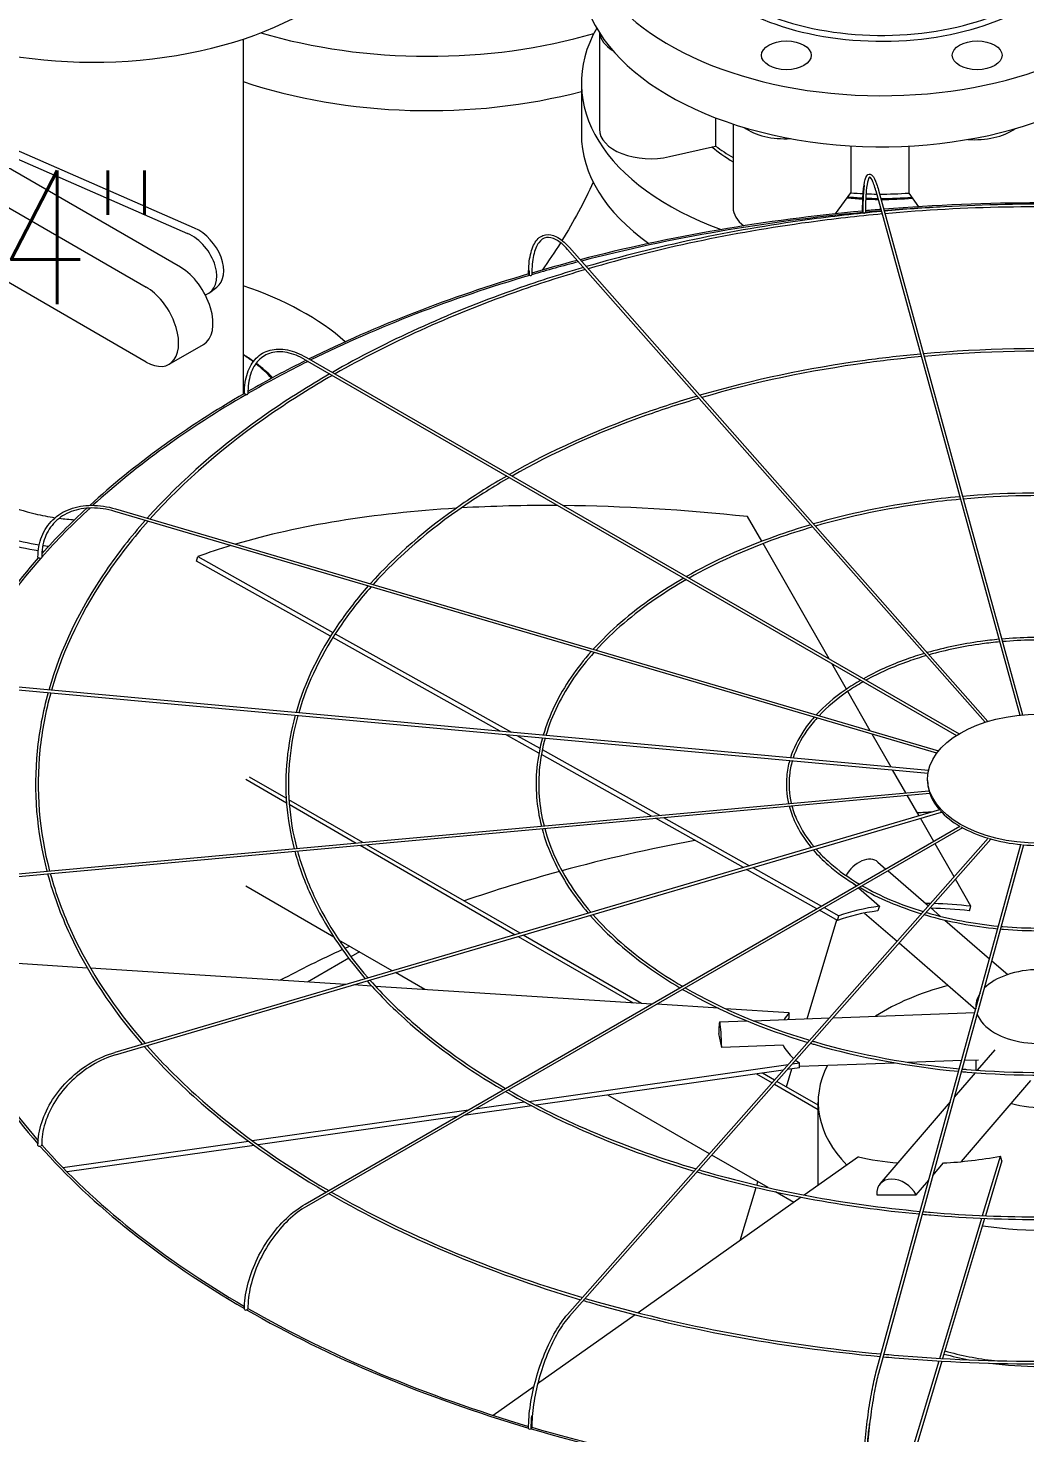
# Model space of a CAD drawing. Header units: millimetres. Extents: x -312439 to 477422, y -331570 to 212570.
# Drawn here: x 355754 to 356684, y 102484 to 103796 of the extents above; entities that cross this region are included whole.
import ezdxf

# ---------------------------------------------------------------- set-up
doc = ezdxf.new("R2010")
doc.units = ezdxf.units.MM
doc.layers.add('ARCONDTEXTO', color=4, linetype='Continuous')
doc.styles.add('ROMANS', font='romans.shx', dxfattribs={"height": 187.5})

msp = doc.modelspace()

# ---------------------------------------------------------------- linework, layer by layer
at = {"color": 4, "linetype": 'Continuous', "lineweight": 0, "extrusion": (-1.11022e-16, 0.816497, 0.57735)}
for p, q in [((355895.963, 103572.821), (355428.309, 103842.821)), ((355396.248, 103824.311), (355863.902, 103554.311)), ((356287.098, 103792.046), (356287.098, 103701.863)), ((355863.902, 103484.311), (355396.248, 103754.311)), ((355909.07, 103609.387), (355591.537, 103748.581)), ((356270.207, 103744.938), (356270.207, 103697.338)), ((355647.769, 103716.116), (355902.55, 103604.429)), ((356395.576, 103712.477), (356395.576, 103686.117)), ((356411.932, 103706.665), (356411.932, 103628.522)), ((356352.643, 103676.223), (356395.576, 103686.117)), ((356521.919, 103686.318), (356521.919, 103642.424)), ((356576.106, 103686.132), (356576.106, 103642.151)), ((356507.506, 103622.822), (356521.919, 103642.424)), ((356576.106, 103642.151), (356585.035, 103629.391)), ((355923.307, 103549.132), (355929.827, 103554.089)), ((355885.335, 103482.188), (355917.396, 103500.698))]:
    msp.add_line(p, q, dxfattribs=at)
at = {"color": 5, "linetype": 'Continuous', "lineweight": 0, "extrusion": (-1.11022e-16, 0.816497, 0.57735)}
msp.add_line((355954.54, 103786.023), (355954.54, 103454.245), dxfattribs=at)
at = {"color": 3, "linetype": 'Continuous', "lineweight": 0, "extrusion": (-1.11022e-16, 0.816497, 0.57735)}
for p, q in [((356545.301, 103644.119), (356679.657, 103154.361)), ((356547.664, 103644.767), (356682.131, 103154.598)), ((356257.306, 103589.557), (356647.256, 103147.7)), ((356259.143, 103591.178), (356649.82, 103148.496)), ((356012.405, 103486.45), (356620.457, 103135.391)), ((356013.63, 103488.571), (356622.821, 103136.855)), ((355835.21, 103347.115), (356603.78, 103121.022)), ((356602.144, 103118.949), (355834.518, 103344.765)), ((356438.603, 103316.77), (356425.392, 103339.83)), ((356501.567, 103206.86), (356439.835, 103314.619)), ((355910.769, 103298.214), (355912.004, 103302.501)), ((356036.002, 103228.023), (355910.769, 103298.214)), ((355912.004, 103302.501), (356038.329, 103231.698)), ((356040.469, 103230.498), (356204.89, 103138.343)), ((356194.274, 103139.314), (356038.141, 103226.824)), ((356517.731, 103178.646), (356503.989, 103202.634)), ((355741.092, 103178.295), (356593.946, 103100.307)), ((356594.403, 103102.725), (355741.315, 103180.734)), ((356539.993, 103139.786), (356518.952, 103176.514)), ((356230.628, 103118.938), (356199.518, 103136.375)), ((356210.134, 103135.404), (356231.521, 103123.417)), ((356559.39, 103105.927), (356541.752, 103136.715)), ((356335.593, 103060.107), (356232.887, 103117.672)), ((356233.759, 103122.163), (356343.231, 103060.805)), ((355994.661, 103076.708), (355960.337, 103096.525)), ((356573.193, 103081.834), (356560.877, 103103.331)), ((355741.092, 103005.744), (356594.75, 103083.805)), ((355956.873, 103094.525), (355994.932, 103072.552)), ((356593.536, 103092.972), (356593.536, 103094.972)), ((355741.315, 103003.304), (356595.473, 103081.411)), ((356066.099, 103035.463), (355997.202, 103075.241)), ((355997.504, 103071.067), (356060.118, 103034.916)), ((356585.577, 103060.216), (356574.532, 103079.496)), ((356604.699, 103065.841), (355834.518, 102839.273)), ((355835.21, 102836.923), (356606.538, 103063.828)), ((356421.511, 103011.951), (356339.366, 103057.992)), ((356347.004, 103058.691), (356427.337, 103013.665)), ((356599.226, 103036.39), (356586.829, 103058.031)), ((356012.405, 102697.589), (356623.743, 103050.544)), ((356626.22, 103049.146), (356013.63, 102695.467)), ((356063.796, 103032.793), (356208.453, 102949.275)), ((356213.043, 102950.625), (356069.777, 103033.34)), ((356649.962, 103039.405), (356257.306, 102594.481)), ((356259.143, 102592.861), (356652.565, 103038.653)), ((356545.301, 102539.92), (356680.699, 103033.479)), ((356683.178, 103033.256), (356547.664, 102539.272)), ((356618.15, 103003.358), (356600.444, 103034.265)), ((356490.208, 102973.448), (356424.498, 103010.277)), ((356430.325, 103011.991), (356494.584, 102975.975)), ((356547.176, 103017.08), (356554.615, 103010.633)), ((356556.574, 103008.936), (356594.255, 102976.282)), ((356039.128, 102947.035), (355956.873, 102994.525)), ((356523.978, 102997.227), (356526.943, 102994.657)), ((356528.902, 102992.96), (356548.631, 102975.863)), ((356633.874, 102975.911), (356619.436, 103001.114)), ((356509.444, 102962.666), (356492.693, 102972.055)), ((356497.07, 102974.581), (356510.68, 102966.953)), ((356509.444, 102962.666), (356510.68, 102966.953)), ((356534.591, 102969.478), (356564.996, 102943.13)), ((356596.106, 102974.678), (356605.686, 102966.376)), ((356632.638, 102971.624), (356633.874, 102975.911)), ((356481.014, 102870.788), (356508.864, 102962.991)), ((356609.708, 102962.891), (356651.419, 102926.745)), ((356093.712, 102915.521), (356043.866, 102944.299)), ((356211.383, 102947.584), (356318.731, 102885.606)), ((356326.519, 102885.11), (356215.972, 102948.934)), ((356566.848, 102941.525), (356638.451, 102879.475)), ((356053.003, 102927.247), (356014.49, 102905.012)), ((356063.202, 102933.136), (356055.14, 102928.481)), ((355809.038, 102918.116), (355722.876, 102923.612)), ((356050.236, 102902.732), (355811.981, 102917.928)), ((356124.014, 102898.026), (356096.641, 102913.83)), ((356653.471, 102924.967), (356668.407, 102912.023)), ((356074.614, 102901.177), (356057.369, 102902.277)), ((356336.138, 102884.496), (356078.134, 102900.952)), ((356398.173, 102880.539), (356340.55, 102884.215)), ((356464.285, 102876.323), (356404.816, 102880.116)), ((356464.38, 102871.655), (356464.285, 102876.323)), ((356505.212, 102871.685), (356637.661, 102876.594)), ((356638.566, 102882.111), (356638.566, 102879.894)), ((356399.289, 102867.759), (356424.766, 102868.704)), ((356430.718, 102868.924), (356501.835, 102871.56)), ((356401.329, 102843.83), (356398.697, 102856.838)), ((356458.557, 102845.952), (356401.329, 102843.83)), ((356640.099, 102822.6), (356656.444, 102841.672)), ((356221.138, 102793.545), (356463.378, 102827.984)), ((356458.654, 102822.632), (356228.125, 102789.858)), ((356461.755, 102807.031), (356466.818, 102823.793)), ((356473.863, 102824.794), (356462.39, 102823.163)), ((356467.114, 102828.515), (356473.768, 102829.461)), ((356473.863, 102824.794), (356473.768, 102829.461)), ((356473.833, 102826.277), (356562.729, 102829.571)), ((356574.987, 102830.026), (356625.399, 102831.894)), ((356627.965, 102831.989), (356640.885, 102832.468)), ((356638.566, 102832.382), (356638.566, 102822.712)), ((356433.901, 102819.113), (356448.242, 102810.833)), ((356450.58, 102813.483), (356439.46, 102819.903)), ((356450.406, 102809.584), (356491.288, 102785.98)), ((356491.288, 102789.98), (356452.744, 102812.233)), ((356618.464, 102797.356), (356638.119, 102820.289)), ((356625.175, 102737.242), (356690.017, 102812.899)), ((356389.778, 102744.587), (356294.919, 102799.354)), ((355962.939, 102756.838), (356164.713, 102785.524)), ((356223.972, 102789.268), (356160.457, 102780.238)), ((356171.212, 102786.448), (356217.048, 102792.964)), ((356491.288, 102715.112), (356491.288, 102792.874)), ((356549.086, 102716.406), (356614.728, 102792.997)), ((356153.957, 102779.314), (355968.325, 102752.923)), ((355786.103, 102731.697), (355959.477, 102756.346)), ((355964.83, 102752.426), (355790.134, 102727.59)), ((356444.552, 102712.964), (356391.942, 102743.338)), ((356528.873, 102741.734), (356478.38, 102705.968)), ((356644.912, 102686.774), (356661.55, 102742.26)), ((356662.881, 102738.068), (356661.55, 102742.26)), ((356598.435, 102724.346), (356608.388, 102735.959)), ((356662.881, 102738.068), (356647.467, 102686.665)), ((356434.067, 102715.364), (356435.006, 102718.475)), ((356582.955, 102706.284), (356594.699, 102719.987)), ((356475.608, 102704.005), (356323.147, 102596.011)), ((356418.394, 102663.478), (356433.357, 102713.015)), ((356468.63, 102699.062), (356451.566, 102708.914)), ((356546.128, 102706.138), (356582.955, 102706.284)), ((356604.926, 102553.428), (356644.186, 102684.354)), ((356646.741, 102684.243), (356607.47, 102553.283)), ((356320.519, 102594.15), (356229.398, 102529.606)), ((356567.347, 102428.106), (356604.203, 102551.016)), ((356606.747, 102550.87), (356569.879, 102427.923)), ((356226.073, 102527.251), (356187.835, 102500.166))]:
    msp.add_line(p, q, dxfattribs=at)
at = {"color": 4, "linetype": 'Continuous', "lineweight": 0}
for centre, major_axis, ratio, start_param, end_param in [((356550.673, 103894.992), (280.467, 0), 0.57735027, 2.09061646, 5.89048623), ((356550.673, 103894.992), (192.285, 0), 0.57735027, 2.38113558, 5.89048623), ((356550.673, 103898.192), (188.366, 0), 0.57735027, 2.40326565, 5.89048623), ((355814.552, 103926.338), (-280.467, 0), 0.57735027, 0.56162023, 3.14159265), ((356550.673, 103847.392), (280.467, 0), 0.57735027, 3.14159265, 5.89048623), ((356127.667, 103967.234), (-341.704, 0), 0.57735027, 1.0943325, 2.03905627), ((356127.667, 103967.234), (341.704, 0), 0.57735027, 4.23592516, 5.18064892), ((356550.673, 103744.938), (-280.467, 0), 0.57735027, 5.96129884, 7.29042136), ((356334.916, 103793.863), (-47.818, 0), 0.57735027, 0.07327243, 0.7384428), ((356127.667, 103916.434), (341.704, 0), 0.57735027, 4.181084, 5.14268864), ((356334.916, 103701.863), (-47.818, 0), 0.57735027, 0, 1.95056525), ((356459.75, 103720.522), (-47.818, 0), 0.57735027, 0.66582243, 1.69113205), ((356637.845, 103719.624), (-47.818, 0), 0.57735027, 1.43157265, 2.46050589), ((356550.673, 103697.338), (-280.467, 0), 0.57735027, 0, 0.68376905), ((356550.673, 103748.138), (192.285, 0), 0.57735027, 3.74302999, 3.90636132), ((356567.133, 103763.047), (-217.226, 0), 0.57735027, 0.6603703, 0.7749254), ((356550.673, 103744.938), (-188.366, 0), 0.57735027, 1.39918396, 1.47722515), ((356550.673, 103748.138), (192.285, 0), 0.57735027, 4.54758055, 4.6209539), ((356550.673, 103752.192), (192.285, 0), 0.57735027, 4.56228331, 4.62221744), ((356550.673, 103744.938), (-188.366, 0), 0.57735027, 1.49122582, 1.55380764), ((356550.673, 103748.138), (192.285, 0), 0.57735027, 4.63466439, 4.694406), ((356550.673, 103752.192), (192.285, 0), 0.57735027, 4.63592029, 4.68860222), ((356550.673, 103752.192), (192.285, 0), 0.57735027, 4.70184978, 4.8450414), ((356550.673, 103748.138), (192.285, 0), 0.57735027, 4.70764028, 4.85913853), ((356550.673, 103744.938), (-188.366, 0), 0.57735027, 1.56731469, 1.72385086), ((356459.75, 103628.522), (47.818, 0), 0.57735027, 3.14159265, 3.80433779), ((355909.07, 103581.387), (20.757, -27.297), 0.65029269, 0, 2.27829856), ((355902.55, 103576.429), (20.757, -27.297), 0.65029269, 6.07433753, 8.56148387), ((355895.963, 103537.821), (21.433, -37.123), 0.57735027, 0, 2.35619449), ((355863.902, 103519.311), (21.433, -37.123), 0.57735027, 5.49778714, 8.6393798)]:
    msp.add_ellipse(centre, major_axis=major_axis, ratio=ratio, start_param=start_param, end_param=end_param, dxfattribs=at)
for centre, major_axis in [((356461.622, 103770.868), (23.27, 0)), ((356639.724, 103770.868), (-23.27, 0))]:
    msp.add_ellipse(centre, major_axis=major_axis, ratio=0.57735027, dxfattribs=at)
at = {"color": 3, "linetype": 'Continuous', "lineweight": 0}
for centre, major_axis, ratio, start_param, end_param in [((356698.462, 103027.437), (-1048.768, 0), 0.57735027, 4.57359934, 4.85199434), ((356698.462, 103027.437), (-1048.768, 0), 0.57735027, 4.87097639, 5.13416564), ((356698.462, 103027.437), (-1046.319, 0), 0.57735027, 4.87108521, 5.13404975), ((356534.061, 103624.889), (1.225, 0), 0.57735027, 3.14159265, 3.70729107), ((356534.253, 103624.191), (1.225, 0.004), 0.56474576, 3.29698969, 4.86778602), ((356534.253, 103624.191), (1.225, 0.004), 0.56474576, 4.86778602, 6.28318531), ((356698.462, 103027.437), (-1046.319, 0), 0.57735027, 4.85435141, 4.86879705), ((356698.462, 103027.437), (-1048.768, 0), 0.57735027, 4.85438672, 4.86842813), ((356698.462, 103027.437), (-1046.319, 0), 0.57735027, 4.79833842, 4.85195343), ((356698.462, 103027.437), (-1048.768, 0), 0.57735027, 5.13694439, 5.18189128), ((356698.462, 103027.437), (-1046.319, 0), 0.57735027, 5.13683502, 5.18307763), ((355814.552, 103415.075), (280.467, 0), 0.57735027, 0.57573732, 1.04820573), ((356698.462, 103027.437), (-1048.768, 0), 0.57735027, 5.18510484, 5.42093263), ((356698.462, 103027.437), (-1046.319, 0), 0.57735027, 5.18527527, 5.42075236), ((356222.176, 103566.382), (1.225, 0), 0.57735027, 3.14159265, 4.134446), ((356222.732, 103565.752), (1.225, 0.01), 0.56597275, 3.60793822, 5.17873454), ((356222.732, 103565.752), (1.225, 0.01), 0.56597275, 5.17873454, 6.28318531), ((355814.552, 103415.075), (-192.285, 0), 0.57735027, 3.82126045, 3.89695165), ((355814.552, 103418.275), (-188.366, 0), 0.57735027, 3.79700892, 3.8745889), ((356698.462, 103027.437), (-1046.319, 0), 0.57735027, 5.42407254, 5.49730565), ((356698.462, 103027.437), (-1048.768, 0), 0.57735027, 5.42424502, 5.49496708), ((355814.552, 103418.275), (-188.366, 0), 0.57735027, 3.62808539, 3.77590098), ((355814.552, 103415.075), (-192.285, 0), 0.57735027, 3.65535067, 3.80091038), ((356698.462, 103027.437), (-1048.768, 0), 0.57735027, 5.49938311, 5.72060344), ((356698.462, 103027.437), (-1046.319, 0), 0.57735027, 5.49937067, 5.71908805), ((355956.871, 103455.094), (1.225, 0), 0.57735027, 3.14159265, 4.45055499), ((355957.737, 103454.594), (1.225, 0.016), 0.56830663, 3.91933875, 5.49013508), ((355957.737, 103454.594), (1.225, 0.016), 0.56830663, 5.49013508, 6.28318531), ((356698.462, 103027.437), (-1046.319, 0), 0.57735027, 5.72402786, 5.81143896), ((356698.462, 103027.437), (-1048.768, 0), 0.57735027, 5.72583618, 5.80677108), ((356699.697, 102861.012), (-971.388, 279.904), 0.41303809, 5.42335715, 5.70815224), ((356699.697, 102861.012), (-971.388, 279.904), 0.41303809, 5.31032739, 5.41762277), ((356699.697, 102861.012), (-971.388, 279.904), 0.41303809, 5.11506512, 5.30461302), ((355814.552, 103418.275), (142.07, 0), 0.57735027, 4.48718922, 4.58846667), ((355814.552, 103415.075), (-192.285, 0), 0.57735027, 0.95504571, 1.30053222), ((355814.552, 103418.275), (-188.366, 0), 0.57735027, 0.96497337, 1.29949017), ((355814.552, 103415.075), (-192.285, 0), 0.57735027, 1.31899441, 1.32861255), ((355814.552, 103418.275), (-188.366, 0), 0.57735027, 1.31793497, 1.34794926), ((356699.697, 102861.012), (-971.388, 279.904), 0.41303809, 5.71506764, 5.76687966), ((356698.462, 103027.437), (-1048.768, 0), 0.57735027, 5.81359811, 6.07011802), ((356698.462, 103027.437), (-1046.319, 0), 0.57735027, 5.81336511, 6.06128621), ((355764.115, 103301.92), (1.225, 0), 0.57735027, 3.14159265, 4.76471425), ((355765.206, 103301.599), (1.225, 0.021), 0.57151893, 4.23145457, 5.8022509), ((355765.206, 103301.599), (1.225, 0.021), 0.57151893, 5.8022509, 6.28318531), ((356698.029, 103092.972), (-104.492, 0), 0.57735027, 0, 0.1535113), ((356698.029, 103092.972), (-104.492, 0), 0.57735027, 0.16064797, 0.46767057), ((356698.462, 102462.548), (1046.319, 0), 0.57735027, 1.66704137, 1.68043487), ((356698.029, 103092.972), (-104.492, 0), 0.57735027, 0.47480723, 0.78182983), ((356698.029, 103092.972), (-104.492, 0), 0.57735027, 0.7889665, 1.0959891), ((356698.462, 102462.548), (1046.319, 0), 0.57735027, 1.88378363, 2.01152702), ((356698.029, 103092.972), (-104.492, 0), 0.57735027, 1.10312576, 1.41014836), ((356698.029, 103092.972), (-104.492, 0), 0.57735027, 1.41728503, 1.72430763), ((356532.698, 103000.373), (-14.478, -16.707), 0.67950023, 3.14159265, 5.02860292), ((356698.462, 102462.548), (1046.319, 0), 0.57735027, 2.01409491, 2.11046953), ((356699.697, 102861.012), (233.097, -67.167), 0.41303809, 2.14647482, 2.1667574), ((356699.697, 102861.012), (233.097, -67.167), 0.41303809, 1.97347247, 2.1313259), ((356698.462, 102856.725), (-233.097, 67.167), 0.41303809, 5.53223376, 5.76687966), ((356699.697, 102861.012), (233.097, -67.167), 0.41303809, 2.38836611, 2.62528701), ((356698.462, 102856.725), (-233.097, 67.167), 0.41303809, 5.11506512, 5.27837519), ((356698.462, 103027.437), (-1048.768, 0), 0.57735027, 0.1585854, 0.46892864), ((356698.462, 103027.437), (-1046.319, 0), 0.57735027, 0.15790655, 0.46457773), ((356698.462, 102462.548), (1046.319, 0), 0.57735027, 2.24276735, 2.31574628), ((356698.462, 102462.548), (1046.319, 0), 0.57735027, 2.23436866, 2.24000128), ((356698.462, 102882.111), (-59.895, 0), 0.57735027, 3.69756416, 5.76575409), ((356698.462, 102792.874), (-207.174, 0), 0.57735027, 5.13902547, 5.54737639), ((356698.462, 102882.111), (-59.895, 0), 0.57735027, 5.91432374, 6.33788761), ((356698.367, 102861.392), (-242.531, -4.942), 0.30331876, 6.01219977, 6.09914028), ((356698.462, 102882.111), (-59.895, 0), 0.57735027, 0.20327195, 0.78539816), ((356698.462, 102882.111), (-59.895, 0), 0.57735027, 0.78539816, 2.89978042), ((356400.108, 102845.667), (-0.819, 22.092), 0.05230802, 4.627231, 7.32191967), ((356698.462, 102856.725), (-242.531, -4.942), 0.30331876, 6.01219977, 6.0333648), ((356698.367, 102861.392), (-242.531, -4.942), 0.30331876, 0.14390811, 0.31767721), ((356698.367, 102861.392), (-242.531, -4.942), 0.30331876, 0.34103276, 0.38082901), ((356698.462, 102792.874), (-207.174, 0), 0.57735027, 5.99169836, 6.79713651), ((356698.462, 102822.489), (-59.895, 0), 0.57735027, 1.1079301, 2.23846982), ((355764.115, 102752.453), (1.225, 0), 0.57735027, 3.14159265, 5.70719205), ((356698.462, 103027.437), (-1048.768, 0), 0.57735027, 0.4725868, 0.78374969), ((355765.206, 102752.774), (1.225, 0.021), 0.58304212, 5.17373692, 6.28318531), ((356698.462, 103027.437), (-1046.319, 0), 0.57735027, 0.47175253, 0.78145685), ((356697.131, 102860.917), (-231.216, -73.381), 0.44048996, 0.62708313, 0.83556185), ((356697.131, 102860.917), (-231.216, -73.381), 0.44048996, 1.04197677, 1.27889767), ((356565.872, 102702.019), (16.786, -14.386), 0.73180825, 1.0914656, 3.78615427), ((356698.462, 102792.874), (-207.174, 0), 0.57735027, 1.30817895, 1.9425337), ((355956.871, 102599.279), (1.225, 0), 0.57735027, 3.14159265, 6.02135132), ((356698.462, 103027.437), (-1048.768, 0), 0.57735027, 0.78656596, 1.09808088), ((355957.737, 102599.779), (1.225, 0.017), 0.58625442, 5.48989346, 6.28318531), ((356698.462, 103027.437), (-1046.319, 0), 0.57735027, 0.78587838, 1.09689941), ((356698.462, 102668.369), (-207.174, 0), 0.57735027, 1.12739667, 1.36460952), ((356698.462, 102668.369), (-212.072, 0), 0.57735027, 1.13383327, 1.25213937), ((356698.462, 102668.369), (-212.072, 0), 0.57735027, 1.3476903, 1.79509044), ((356222.176, 102487.991), (-1.225, 0), 0.57735027, 0, 3.14159265), ((356698.462, 103027.437), (-1048.768, 0), 0.57735027, 1.10054445, 1.41220862), ((356222.732, 102488.621), (-1.225, -0.011), 0.58858829, 2.66526492, 3.14159265), ((356698.462, 103027.437), (-1046.319, 0), 0.57735027, 1.10010535, 1.41183726)]:
    msp.add_ellipse(centre, major_axis=major_axis, ratio=ratio, start_param=start_param, end_param=end_param, dxfattribs=at)
at = {"color": 5, "linetype": 'Continuous', "lineweight": 0}
for start_param, end_param in [(3.85673904, 4.32044888), (4.32044888, 4.45886795)]:
    msp.add_ellipse((355814.552, 103418.275), major_axis=(142.07, 0), ratio=0.57735027, start_param=start_param, end_param=end_param, dxfattribs=at)
at = {"color": 3, "linetype": 'Continuous', "lineweight": 0}
msp.add_ellipse((356698.029, 103094.972), major_axis=(-104.492, 0), ratio=0.57735027, dxfattribs=at)
at = {"color": 4, "linetype": 'Continuous', "lineweight": 0}
for points in [[(356281.28, 103652.287), (356272.768, 103633.685), (356263.082, 103615.492), (356252.149, 103597.897)], [(356250.836, 103595.795), (356245.368, 103587.1), (356239.595, 103578.554), (356233.513, 103570.188)]]:
    msp.add_open_spline(points, degree=3, dxfattribs=at)
at = {"color": 3, "linetype": 'Continuous', "lineweight": 0}
for points, knots in [([(356532.836, 103624.889), (356532.836, 103631.703), (356533.043, 103637.769), (356533.854, 103647.843), (356534.451, 103651.839), (356536.058, 103657.526), (356536.96, 103659.587), (356540.101, 103660.048), (356541.094, 103659.458), (356543.299, 103657.117), (356544.528, 103654.499), (356546.446, 103648.973), (356547.056, 103646.982), (356547.664, 103644.767)], [4.71238898, 4.71238898, 4.71238898, 4.71238898, 5.02654825, 5.02654825, 5.34070751, 5.34070751, 5.65486678, 5.65486678, 5.82360284, 5.82360284, 6.1377621, 6.1377621, 6.28318531, 6.28318531, 6.28318531, 6.28318531]), ([(356534.363, 103649.43), (356534.327, 103649.187), (356534.291, 103648.94), (356533.684, 103644.593), (356533.307, 103639.38), (356533.054, 103630.431), (356533.018, 103627.39), (356533.028, 103624.19)], [1.101311746, 1.101311746, 1.101311746, 1.101311746, 1.120767624, 1.120767624, 1.438035664, 1.438035664, 1.586302602, 1.586302602, 1.586302602, 1.586302602]), ([(356545.301, 103644.119), (356544.028, 103648.759), (356542.752, 103652.325), (356540.527, 103656.647), (356539.53, 103657.246), (356539.424, 103657.246), (356538.605, 103656.652), (356537.196, 103651.994), (356536.619, 103648.594), (356535.776, 103639.621), (356535.528, 103633.901), (356535.476, 103626.349), (356535.474, 103625.281), (356535.477, 103624.194)], [6.28318531, 6.28318531, 6.28318531, 6.28318531, 6.59845219, 6.59845219, 6.89265788, 6.89265788, 7.20992592, 7.20992592, 7.50402257, 7.50402257, 7.81881569, 7.81881569, 7.86952551, 7.86952551, 7.86952551, 7.86952551]), ([(356550.54, 103625.022), (356527.243, 103622.878), (356504.086, 103620.226), (356409.718, 103607.26), (356340.308, 103592.581), (356274.803, 103573.433)], [4.085069591, 4.085069591, 4.085069591, 4.085069591, 4.160608173, 4.160608173, 4.395665913, 4.395665913, 4.395665913, 4.395665913]), ([(356551.198, 103622.623), (356528.167, 103620.509), (356505.273, 103617.899), (356411.286, 103605.056), (356341.991, 103590.457), (356276.594, 103571.404)], [4.084600117, 4.084600117, 4.084600117, 4.084600117, 4.159387709, 4.159387709, 4.39434399, 4.39434399, 4.39434399, 4.39434399]), ([(356843.039, 103625.248), (356821.794, 103627.17), (356800.435, 103628.669), (356703.734, 103633.513), (356627.668, 103632), (356553.018, 103625.248)], [3.771589677, 3.771589677, 3.771589677, 3.771589677, 3.840445898, 3.840445898, 4.082391957, 4.082391957, 4.082391957, 4.082391957]), ([(356842.381, 103622.848), (356821.589, 103624.723), (356800.687, 103626.193), (356704.436, 103631.064), (356628.347, 103629.581), (356553.676, 103622.848)], [3.7720633, 3.7720633, 3.7720633, 3.7720633, 3.839550132, 3.839550132, 4.081918334, 4.081918334, 4.081918334, 4.081918334]), ([(356220.951, 103566.382), (356220.951, 103573.242), (356221.553, 103579.438), (356223.939, 103589.939), (356225.717, 103594.251), (356230.44, 103600.59), (356233.435, 103602.613), (356239.995, 103603.752), (356243.433, 103603.058), (356250.685, 103599.378), (356254.543, 103596.234), (356258.639, 103591.744), (356258.891, 103591.463), (356259.143, 103591.178)], [4.71238898, 4.71238898, 4.71238898, 4.71238898, 5.02654825, 5.02654825, 5.34070751, 5.34070751, 5.65486678, 5.65486678, 5.94845155, 5.94845155, 6.26261081, 6.26261081, 6.28318531, 6.28318531, 6.28318531, 6.28318531]), ([(356257.306, 103589.557), (356253.65, 103593.7), (356250.018, 103596.762), (356243.287, 103600.45), (356240.224, 103601.075), (356234.859, 103600.135), (356232.471, 103598.56), (356228.363, 103592.966), (356226.697, 103588.947), (356224.489, 103578.936), (356223.929, 103572.973), (356223.954, 103566.147), (356223.955, 103565.955), (356223.957, 103565.762)], [0, 0, 0, 0, 0.31464476, 0.31464476, 0.6289116, 0.6289116, 0.94617964, 0.94617964, 1.26344768, 1.26344768, 1.5772832, 1.5772832, 1.5863402, 1.5863402, 1.5863402, 1.5863402]), ([(356272.208, 103572.671), (356249.391, 103565.95), (356227.051, 103558.688), (356144.66, 103529.275), (356088.345, 103503.632), (356037.767, 103474.636)], [4.398772282, 4.398772282, 4.398772282, 4.398772282, 4.480777933, 4.480777933, 4.708868502, 4.708868502, 4.708868502, 4.708868502]), ([(356273.997, 103570.644), (356251.276, 103563.973), (356229.028, 103556.765), (356146.871, 103527.538), (356090.687, 103502.042), (356040.222, 103473.218)], [4.39745622, 4.39745622, 4.39745622, 4.39745622, 4.479217897, 4.479217897, 4.707006068, 4.707006068, 4.707006068, 4.707006068]), ([(356221.544, 103569.8), (356221.522, 103568.983), (356221.508, 103568.156), (356221.502, 103566.799), (356221.503, 103566.275), (356221.507, 103565.748)], [7.8059806913, 7.8059806913, 7.8059806913, 7.8059806913, 7.8451401512, 7.8451401512, 7.8694167814, 7.8694167814, 7.8694167814, 7.8694167814]), ([(355955.646, 103455.094), (355955.646, 103461.995), (355956.591, 103468.375), (355960.325, 103479.489), (355963.118, 103484.224), (355970.312, 103491.504), (355974.705, 103494.047), (355984.575, 103496.653), (355990.041, 103496.721), (356001.499, 103494.446), (356007.495, 103492.094), (356013.524, 103488.632), (356013.577, 103488.602), (356013.63, 103488.571)], [3.14159265, 3.14159265, 3.14159265, 3.14159265, 3.45575192, 3.45575192, 3.76991118, 3.76991118, 4.08269654, 4.08269654, 4.39544819, 4.39544819, 4.70960746, 4.70960746, 4.71238898, 4.71238898, 4.71238898, 4.71238898]), ([(356012.405, 103486.45), (356006.655, 103489.77), (356000.93, 103492.011), (355990.132, 103494.151), (355985.067, 103494.052), (355976.063, 103491.598), (355972.117, 103489.249), (355965.627, 103482.475), (355963.084, 103478.042), (355959.704, 103467.453), (355958.872, 103461.303), (355958.961, 103454.611)], [1.57079633, 1.57079633, 1.57079633, 1.57079633, 1.88806437, 1.88806437, 2.20533241, 2.20533241, 2.52260045, 2.52260045, 2.83986849, 2.83986849, 3.15713653, 3.15713653, 3.15713653, 3.15713653]), ([(356587.107, 103491.727), (356569.647, 103490.117), (356552.293, 103488.126), (356481.741, 103478.425), (356429.883, 103467.469), (356380.921, 103453.189)], [4.085383912, 4.085383912, 4.085383912, 4.085383912, 4.160809561, 4.160809561, 4.394762921, 4.394762921, 4.394762921, 4.394762921]), ([(356806.472, 103491.953), (356790.624, 103493.381), (356774.691, 103494.496), (356702.376, 103498.112), (356645.455, 103496.987), (356589.585, 103491.953)], [3.772165081, 3.772165081, 3.772165081, 3.772165081, 3.840593344, 3.840593344, 4.081816553, 4.081816553, 4.081816553, 4.081816553]), ([(356805.814, 103489.553), (356790.419, 103490.934), (356774.943, 103492.02), (356703.077, 103495.663), (356646.133, 103494.568), (356590.243, 103489.553)], [3.772797592, 3.772797592, 3.772797592, 3.772797592, 3.839399606, 3.839399606, 4.081184042, 4.081184042, 4.081184042, 4.081184042]), ([(356587.765, 103489.328), (356570.571, 103487.748), (356553.479, 103485.8), (356483.31, 103476.22), (356431.566, 103465.345), (356382.713, 103451.159)], [4.084758769, 4.084758769, 4.084758769, 4.084758769, 4.159183124, 4.159183124, 4.392998475, 4.392998475, 4.392998475, 4.392998475]), ([(356035.314, 103473.224), (356015.779, 103461.942), (355997.107, 103450.16), (355935.023, 103407.327), (355896.545, 103373.881), (355864.875, 103338.389)], [4.712563603, 4.712563603, 4.712563603, 4.712563603, 4.800982872, 4.800982872, 5.022068239, 5.022068239, 5.022068239, 5.022068239]), ([(356037.764, 103471.809), (356018.273, 103460.594), (355999.643, 103448.883), (355937.601, 103406.25), (355899.135, 103372.945), (355867.477, 103337.623)], [4.710711416, 4.710711416, 4.710711416, 4.710711416, 4.799012884, 4.799012884, 5.020261931, 5.020261931, 5.020261931, 5.020261931]), ([(356378.326, 103452.428), (356361.173, 103447.374), (356344.379, 103441.912), (356282.816, 103419.922), (356240.807, 103400.813), (356203.04, 103379.215)], [4.398901247, 4.398901247, 4.398901247, 4.398901247, 4.481035777, 4.481035777, 4.70761983, 4.70761983, 4.70761983, 4.70761983]), ([(356380.115, 103450.401), (356363.057, 103445.396), (356346.355, 103439.989), (356285.028, 103418.185), (356243.15, 103399.222), (356205.497, 103377.797)], [4.397147207, 4.397147207, 4.397147207, 4.397147207, 4.478956818, 4.478956818, 4.705132161, 4.705132161, 4.705132161, 4.705132161]), ([(356200.585, 103377.804), (356185.862, 103369.301), (356171.791, 103360.419), (356125.431, 103328.414), (356096.765, 103303.531), (356073.115, 103277.13)], [4.712541759, 4.712541759, 4.712541759, 4.712541759, 4.801308866, 4.801308866, 5.020482203, 5.020482203, 5.020482203, 5.020482203]), ([(356203.036, 103376.389), (356188.356, 103367.953), (356174.326, 103359.142), (356128.011, 103327.338), (356099.357, 103302.595), (356075.719, 103276.364)], [4.710072273, 4.710072273, 4.710072273, 4.710072273, 4.798683598, 4.798683598, 5.018063384, 5.018063384, 5.018063384, 5.018063384]), ([(356769.918, 103358.702), (356759.462, 103359.637), (356748.951, 103360.369), (356701.014, 103362.757), (356663.233, 103362.02), (356626.14, 103358.702)], [3.773286698, 3.773286698, 3.773286698, 3.773286698, 3.840886477, 3.840886477, 4.080694936, 4.080694936, 4.080694936, 4.080694936]), ([(356769.259, 103356.302), (356759.256, 103357.191), (356749.203, 103357.892), (356701.715, 103360.308), (356663.911, 103359.6), (356626.798, 103356.302)], [3.774238416, 3.774238416, 3.774238416, 3.774238416, 3.839097695, 3.839097695, 4.079743218, 4.079743218, 4.079743218, 4.079743218]), ([(355762.89, 103301.92), (355762.89, 103308.85), (355764.088, 103315.448), (355768.79, 103327.325), (355772.294, 103332.6), (355781.257, 103341.267), (355786.71, 103344.658), (355798.994, 103349.222), (355805.821, 103350.398), (355820.173, 103350.449), (355827.697, 103349.325), (355835.21, 103347.115)], [4.71238898, 4.71238898, 4.71238898, 4.71238898, 5.02654825, 5.02654825, 5.34070751, 5.34070751, 5.65486678, 5.65486678, 5.96902604, 5.96902604, 6.28318531, 6.28318531, 6.28318531, 6.28318531]), ([(355834.518, 103344.765), (355827.256, 103346.902), (355820.007, 103347.969), (355806.27, 103347.877), (355799.785, 103346.718), (355788.217, 103342.318), (355783.135, 103339.08), (355774.837, 103330.847), (355771.621, 103325.853), (355767.361, 103314.561), (355766.319, 103308.264), (355766.431, 103301.62)], [0, 0, 0, 0, 0.31726804, 0.31726804, 0.63453608, 0.63453608, 0.95180412, 0.95180412, 1.26907216, 1.26907216, 1.5863402, 1.5863402, 1.5863402, 1.5863402]), ([(356623.661, 103358.477), (356612.044, 103357.401), (356600.496, 103356.072), (356553.753, 103349.633), (356519.435, 103342.398), (356487.008, 103332.981)], [4.086037534, 4.086037534, 4.086037534, 4.086037534, 4.161210359, 4.161210359, 4.393038284, 4.393038284, 4.393038284, 4.393038284]), ([(356624.32, 103356.077), (356612.967, 103355.032), (356601.682, 103353.746), (356555.322, 103347.428), (356521.119, 103340.274), (356488.8, 103330.95)], [4.08510236, 4.08510236, 4.08510236, 4.08510236, 4.158773218, 4.158773218, 4.390386282, 4.390386282, 4.390386282, 4.390386282]), ([(355863.078, 103336.364), (355849.59, 103321.092), (355837.357, 103305.447), (355801.801, 103253.538), (355783.849, 103216.032), (355773, 103177.837)], [5.026267439, 5.026267439, 5.026267439, 5.026267439, 5.121193451, 5.121193451, 5.33524268, 5.33524268, 5.33524268, 5.33524268]), ([(355865.673, 103335.601), (355852.287, 103320.51), (355840.138, 103305.058), (355804.452, 103253.322), (355786.386, 103215.8), (355775.482, 103177.61)], [5.024480731, 5.024480731, 5.024480731, 5.024480731, 5.118801023, 5.118801023, 5.334410373, 5.334410373, 5.334410373, 5.334410373]), ([(356484.411, 103332.221), (356472.933, 103328.836), (356461.696, 103325.178), (356420.956, 103310.609), (356393.24, 103298.026), (356368.275, 103283.817)], [4.399235311, 4.399235311, 4.399235311, 4.399235311, 4.481549286, 4.481549286, 4.705249353, 4.705249353, 4.705249353, 4.705249353]), ([(356486.2, 103330.194), (356474.818, 103326.859), (356463.673, 103323.255), (356423.169, 103308.871), (356395.585, 103296.435), (356370.735, 103282.396)], [4.396606667, 4.396606667, 4.396606667, 4.396606667, 4.478434088, 4.478434088, 4.701505316, 4.701505316, 4.701505316, 4.701505316]), ([(356365.817, 103282.408), (356355.919, 103276.69), (356346.462, 103270.717), (356315.824, 103249.537), (356296.959, 103233.204), (356281.325, 103215.88)], [4.712617693, 4.712617693, 4.712617693, 4.712617693, 4.801958432, 4.801958432, 5.017472679, 5.017472679, 5.017472679, 5.017472679]), ([(356368.268, 103280.992), (356358.414, 103275.342), (356348.998, 103269.44), (356318.407, 103248.461), (356299.555, 103232.268), (356283.935, 103215.112)], [4.708914423, 4.708914423, 4.708914423, 4.708914423, 4.798024648, 4.798024648, 5.013814843, 5.013814843, 5.013814843, 5.013814843]), ([(356071.314, 103275.106), (356061.119, 103263.567), (356051.876, 103251.744), (356025.346, 103212.967), (356011.97, 103185.107), (356003.813, 103156.73)], [5.026073872, 5.026073872, 5.026073872, 5.026073872, 5.121589201, 5.121589201, 5.333322518, 5.333322518, 5.333322518, 5.333322518]), ([(356073.91, 103274.342), (356063.816, 103262.985), (356054.657, 103251.355), (356027.999, 103212.752), (356014.51, 103184.875), (356006.297, 103156.503)], [5.023689806, 5.023689806, 5.023689806, 5.023689806, 5.118400985, 5.118400985, 5.332193335, 5.332193335, 5.332193335, 5.332193335]), ([(356733.363, 103225.45), (356728.3, 103225.893), (356723.212, 103226.241), (356699.653, 103227.403), (356681.011, 103227.053), (356662.695, 103225.45)], [3.776630452, 3.776630452, 3.776630452, 3.776630452, 3.841752063, 3.841752063, 4.077351182, 4.077351182, 4.077351182, 4.077351182]), ([(356660.216, 103225.226), (356654.441, 103224.684), (356648.7, 103224.019), (356625.765, 103220.843), (356608.987, 103217.327), (356593.096, 103212.771)], [4.08798608, 4.08798608, 4.08798608, 4.08798608, 4.162397179, 4.162397179, 4.387898946, 4.387898946, 4.387898946, 4.387898946]), ([(356660.874, 103222.827), (356655.364, 103222.316), (356649.886, 103221.692), (356627.335, 103218.636), (356610.674, 103215.2), (356594.892, 103210.736)], [4.086130867, 4.086130867, 4.086130867, 4.086130867, 4.157537531, 4.157537531, 4.382563309, 4.382563309, 4.382563309, 4.382563309]), ([(356732.704, 103223.049), (356728.095, 103223.447), (356723.465, 103223.765), (356700.355, 103224.953), (356681.69, 103224.632), (356663.353, 103223.049)], [3.778551419, 3.778551419, 3.778551419, 3.778551419, 3.838185012, 3.838185012, 4.075430215, 4.075430215, 4.075430215, 4.075430215]), ([(356279.518, 103213.858), (356272.627, 103206.063), (356266.386, 103198.073), (356248.881, 103172.428), (356240.079, 103154.198), (356234.619, 103135.625)], [5.025838542, 5.025838542, 5.025838542, 5.025838542, 5.122377625, 5.122377625, 5.329668134, 5.329668134, 5.329668134, 5.329668134]), ([(356282.116, 103213.094), (356275.326, 103205.481), (356269.168, 103197.684), (356251.538, 103172.213), (356242.622, 103153.966), (356237.106, 103135.397)], [5.022258505, 5.022258505, 5.022258505, 5.022258505, 5.117600339, 5.117600339, 5.327918781, 5.327918781, 5.327918781, 5.327918781]), ([(356590.497, 103212.014), (356584.695, 103210.299), (356579.015, 103208.445), (356559.095, 103201.297), (356545.673, 103195.238), (356533.515, 103188.415)], [4.400230759, 4.400230759, 4.400230759, 4.400230759, 4.483072665, 4.483072665, 4.698193224, 4.698193224, 4.698193224, 4.698193224]), ([(356592.286, 103209.987), (356586.579, 103208.322), (356580.992, 103206.522), (356561.313, 103199.558), (356548.027, 103193.643), (356535.987, 103186.988)], [4.394987895, 4.394987895, 4.394987895, 4.394987895, 4.476861237, 4.476861237, 4.690631098, 4.690631098, 4.690631098, 4.690631098]), ([(355772.328, 103175.439), (355767.331, 103157.337), (355763.923, 103139.086), (355758.439, 103083.306), (355761.515, 103045.606), (355771.282, 103008.504)], [5.339721085, 5.339721085, 5.339721085, 5.339721085, 5.441089183, 5.441089183, 5.648615479, 5.648615479, 5.648615479, 5.648615479]), ([(355774.807, 103175.212), (355769.889, 103157.491), (355766.508, 103139.63), (355760.828, 103084.012), (355763.875, 103046.077), (355773.756, 103008.731)], [5.338921526, 5.338921526, 5.338921526, 5.338921526, 5.438899176, 5.438899176, 5.64936187, 5.64936187, 5.64936187, 5.64936187]), ([(356531.049, 103187.011), (356525.977, 103184.08), (356521.134, 103181.014), (356506.215, 103170.661), (356497.153, 103162.876), (356489.546, 103154.626)], [4.712843699, 4.712843699, 4.712843699, 4.712843699, 4.803888031, 4.803888031, 5.008535494, 5.008535494, 5.008535494, 5.008535494]), ([(356533.502, 103185.594), (356528.473, 103182.731), (356523.671, 103179.737), (356508.806, 103169.584), (356499.763, 103161.938), (356492.173, 103153.854)], [4.705442937, 4.705442937, 4.705442937, 4.705442937, 4.796044704, 4.796044704, 5.001045495, 5.001045495, 5.001045495, 5.001045495]), ([(356003.137, 103154.333), (355999.342, 103140.627), (355996.761, 103126.806), (355992.689, 103085.13), (355994.928, 103057.151), (356002.072, 103029.609)], [5.339283406, 5.339283406, 5.339283406, 5.339283406, 5.441448905, 5.441448905, 5.646435094, 5.646435094, 5.646435094, 5.646435094]), ([(356005.616, 103154.106), (356001.901, 103140.78), (355999.346, 103127.35), (355995.08, 103085.836), (355997.289, 103057.623), (356004.545, 103029.835)], [5.33821232, 5.33821232, 5.33821232, 5.33821232, 5.438530423, 5.438530423, 5.647409525, 5.647409525, 5.647409525, 5.647409525]), ([(356487.723, 103152.609), (356484.136, 103148.559), (356480.896, 103144.403), (356472.412, 103131.888), (356468.19, 103123.287), (356465.443, 103114.518)], [5.025139852, 5.025139852, 5.025139852, 5.025139852, 5.124718569, 5.124718569, 5.318852702, 5.318852702, 5.318852702, 5.318852702]), ([(356490.324, 103151.844), (356486.837, 103147.976), (356483.68, 103144.013), (356475.08, 103131.675), (356470.747, 103123.056), (356467.94, 103114.289)], [5.01795641, 5.01795641, 5.01795641, 5.01795641, 5.115193837, 5.115193837, 5.315025269, 5.315025269, 5.315025269, 5.315025269]), ([(356233.933, 103133.228), (356231.348, 103123.933), (356229.597, 103114.557), (356226.938, 103086.985), (356228.345, 103068.713), (356232.881, 103050.715)], [5.33857876, 5.33857876, 5.33857876, 5.33857876, 5.442163387, 5.442163387, 5.64226325, 5.64226325, 5.64226325, 5.64226325]), ([(356236.413, 103133.001), (356233.908, 103124.086), (356232.183, 103115.101), (356229.331, 103087.691), (356230.708, 103069.184), (356235.351, 103050.94)], [5.336959594, 5.336959594, 5.336959594, 5.336959594, 5.437790201, 5.437790201, 5.643665153, 5.643665153, 5.643665153, 5.643665153]), ([(356464.731, 103112.123), (356463.354, 103107.239), (356462.433, 103102.308), (356461.184, 103088.842), (356461.768, 103080.275), (356463.713, 103071.823)], [5.336493801, 5.336493801, 5.336493801, 5.336493801, 5.444267704, 5.444267704, 5.629920419, 5.629920419, 5.629920419, 5.629920419]), ([(356467.213, 103111.896), (356465.917, 103107.392), (356465.021, 103102.852), (356463.585, 103089.546), (356464.136, 103080.744), (356466.176, 103072.048)], [5.333180829, 5.333180829, 5.333180829, 5.333180829, 5.43554784, 5.43554784, 5.632366847, 5.632366847, 5.632366847, 5.632366847]), ([(356464.305, 103069.417), (356465.652, 103064.262), (356467.506, 103059.154), (356473.632, 103046.033), (356478.692, 103038.15), (356484.939, 103030.61)], [5.647555853, 5.647555853, 5.647555853, 5.647555853, 5.761093974, 5.761093974, 5.943993783, 5.943993783, 5.943993783, 5.943993783]), ([(356466.778, 103069.643), (356468.051, 103064.871), (356469.772, 103060.135), (356475.765, 103047.181), (356480.983, 103039.098), (356487.502, 103031.364)], [5.650528691, 5.650528691, 5.650528691, 5.650528691, 5.758797505, 5.758797505, 5.950674573, 5.950674573, 5.950674573, 5.950674573]), ([(356233.505, 103048.312), (356236.136, 103038.486), (356239.698, 103028.748), (356252.17, 103001.979), (356263.087, 102985.273), (356276.702, 102969.352)], [5.651173142, 5.651173142, 5.651173142, 5.651173142, 5.760561648, 5.760561648, 5.95641101, 5.95641101, 5.95641101, 5.95641101]), ([(356235.981, 103048.538), (356238.535, 103039.095), (356241.964, 103029.728), (356254.299, 103003.13), (356265.38, 102986.224), (356279.28, 102970.111)], [5.65270674, 5.65270674, 5.65270674, 5.65270674, 5.759411073, 5.759411073, 5.959865306, 5.959865306, 5.959865306, 5.959865306]), ([(356002.708, 103027.207), (356006.621, 103012.712), (356011.89, 102998.342), (356030.706, 102957.928), (356047.488, 102932.399), (356068.487, 102908.101)], [5.652395762, 5.652395762, 5.652395762, 5.652395762, 5.760377777, 5.760377777, 5.960593901, 5.960593901, 5.960593901, 5.960593901]), ([(356005.184, 103027.433), (356009.02, 103013.32), (356014.156, 102999.322), (356032.834, 102959.08), (356049.782, 102933.351), (356071.07, 102908.861)], [5.653428737, 5.653428737, 5.653428737, 5.653428737, 5.759610075, 5.759610075, 5.96292207, 5.96292207, 5.96292207, 5.96292207]), ([(356486.67, 103028.566), (356490.875, 103023.7), (356495.579, 103018.983), (356508.649, 103007.511), (356517.638, 103001), (356527.565, 102995.016)], [5.960592691, 5.960592691, 5.960592691, 5.960592691, 6.079635734, 6.079635734, 6.26166654, 6.26166654, 6.26166654, 6.26166654]), ([(356489.256, 103029.327), (356493.218, 103024.822), (356497.624, 103020.441), (356510.515, 103009.143), (356519.751, 103002.504), (356529.993, 102996.418)], [5.967591178, 5.967591178, 5.967591178, 5.967591178, 6.080287214, 6.080287214, 6.268831801, 6.268831801, 6.268831801, 6.268831801]), ([(355771.923, 103006.103), (355777.117, 102986.953), (355784.088, 102967.968), (355809.247, 102913.91), (355831.908, 102879.545), (355860.309, 102846.86)], [5.653093793, 5.653093793, 5.653093793, 5.653093793, 5.7602846, 5.7602846, 5.96276906, 5.96276906, 5.96276906, 5.96276906]), ([(355774.4, 103006.33), (355779.516, 102987.562), (355786.354, 102968.948), (355811.374, 102915.062), (355834.202, 102880.498), (355862.895, 102847.621)], [5.653873117, 5.653873117, 5.653873117, 5.653873117, 5.75970856, 5.75970856, 5.964525032, 5.964525032, 5.964525032, 5.964525032]), ([(356278.462, 102967.317), (356286.594, 102958.004), (356295.652, 102948.965), (356322.18, 102925.693), (356341.21, 102912.06), (356362.314, 102899.609)], [5.964776177, 5.964776177, 5.964776177, 5.964776177, 6.079826485, 6.079826485, 6.272361792, 6.272361792, 6.272361792, 6.272361792]), ([(356281.052, 102968.079), (356288.939, 102959.126), (356297.698, 102950.424), (356324.044, 102927.326), (356343.326, 102913.566), (356364.753, 102901.017)], [5.968309678, 5.968309678, 5.968309678, 5.968309678, 6.080154143, 6.080154143, 6.276006003, 6.276006003, 6.276006003, 6.276006003]), ([(356548.631, 102975.863), (356548.541, 102975.67), (356548.453, 102975.477), (356547.799, 102974.006), (356547.338, 102972.736), (356546.988, 102971.52)], [52.47056241, 52.47056241, 52.47056241, 52.47056241, 52.72742849, 52.72742849, 54.42831534, 54.42831534, 54.42831534, 54.42831534]), ([(356590.241, 102968.033), (356590.937, 102967.827), (356591.634, 102967.622), (356613.356, 102961.338), (356635.951, 102957.087), (356659.129, 102954.849)], [0.310941688, 0.310941688, 0.310941688, 0.310941688, 0.320879059, 0.320879059, 0.619731391, 0.619731391, 0.619731391, 0.619731391]), ([(356592.03, 102970.059), (356592.234, 102970), (356592.439, 102969.94), (356613.742, 102963.75), (356636.467, 102959.473), (356659.787, 102957.247)], [0.316175386, 0.316175386, 0.316175386, 0.316175386, 0.319111449, 0.319111449, 0.621557717, 0.621557717, 0.621557717, 0.621557717]), ([(356661.605, 102954.618), (356662.482, 102954.539), (356663.359, 102954.463), (356687.488, 102952.446), (356711.24, 102952.524), (356734.452, 102954.618)], [0.630366287, 0.630366287, 0.630366287, 0.630366287, 0.641648359, 0.641648359, 0.94043004, 0.94043004, 0.94043004, 0.94043004]), ([(356662.264, 102957.018), (356662.733, 102956.976), (356663.203, 102956.935), (356686.88, 102954.91), (356710.608, 102954.952), (356733.793, 102957.018)], [0.632258371, 0.632258371, 0.632258371, 0.632258371, 0.638337859, 0.638337859, 0.938537956, 0.938537956, 0.938537956, 0.938537956]), ([(356070.256, 102906.068), (356082.314, 102892.308), (356095.725, 102878.949), (356135.708, 102843.876), (356164.785, 102823.123), (356197.076, 102804.208)], [5.966185363, 5.966185363, 5.966185363, 5.966185363, 6.079886296, 6.079886296, 6.275955277, 6.275955277, 6.275955277, 6.275955277]), ([(356072.847, 102906.83), (356084.659, 102893.43), (356097.77, 102880.407), (356137.572, 102845.51), (356166.902, 102824.63), (356199.518, 102805.618)], [5.968548703, 5.968548703, 5.968548703, 5.968548703, 6.080105077, 6.080105077, 6.278398486, 6.278398486, 6.278398486, 6.278398486]), ([(356484.155, 102847.826), (356485.257, 102847.501), (356486.36, 102847.178), (356529.95, 102834.553), (356575.676, 102826.005), (356622.574, 102821.597)], [0.312542317, 0.312542317, 0.312542317, 0.312542317, 0.320442121, 0.320442121, 0.624004657, 0.624004657, 0.624004657, 0.624004657]), ([(356485.944, 102849.853), (356486.554, 102849.674), (356487.165, 102849.495), (356530.336, 102836.965), (356576.193, 102828.391), (356623.232, 102823.995)], [0.315168655, 0.315168655, 0.315168655, 0.315168655, 0.319555491, 0.319555491, 0.624932564, 0.624932564, 0.624932564, 0.624932564]), ([(355762.89, 102752.453), (355762.89, 102759.382), (355764.087, 102766.64), (355768.736, 102781.12), (355772.188, 102788.34), (355781.005, 102802.055), (355786.369, 102808.548), (355798.492, 102820.185), (355805.249, 102825.328), (355819.507, 102833.767), (355827.006, 102837.063), (355834.518, 102839.273)], [4.71238898, 4.71238898, 4.71238898, 4.71238898, 5.02654825, 5.02654825, 5.34070751, 5.34070751, 5.65486678, 5.65486678, 5.96902604, 5.96902604, 6.28318531, 6.28318531, 6.28318531, 6.28318531]), ([(355835.21, 102836.923), (355827.947, 102834.787), (355820.673, 102831.582), (355806.84, 102823.35), (355800.283, 102818.325), (355788.552, 102806.961), (355783.379, 102800.624), (355774.937, 102787.281), (355771.67, 102780.278), (355767.36, 102766.321), (355766.319, 102759.369), (355766.431, 102752.795)], [6.28318531, 6.28318531, 6.28318531, 6.28318531, 6.60045335, 6.60045335, 6.91772139, 6.91772139, 7.23498943, 7.23498943, 7.55225747, 7.55225747, 7.86952551, 7.86952551, 7.86952551, 7.86952551]), ([(355862.083, 102844.829), (355878.058, 102826.635), (355895.81, 102808.968), (355949.246, 102762.096), (355988.385, 102734.216), (356031.88, 102708.833)], [5.966968174, 5.966968174, 5.966968174, 5.966968174, 6.07991547, 6.07991547, 6.277817313, 6.277817313, 6.277817313, 6.277817313]), ([(355864.675, 102845.591), (355880.403, 102827.757), (355897.855, 102810.426), (355951.11, 102763.73), (355990.503, 102735.723), (356034.324, 102710.244)], [5.968743918, 5.968743918, 5.968743918, 5.968743918, 6.080079672, 6.080079672, 6.279655045, 6.279655045, 6.279655045, 6.279655045]), ([(356625.051, 102821.368), (356626.826, 102821.206), (356628.603, 102821.051), (356676.944, 102816.988), (356724.524, 102817.145), (356771.007, 102821.368)], [0.629347255, 0.629347255, 0.629347255, 0.629347255, 0.640828535, 0.640828535, 0.941449071, 0.941449071, 0.941449071, 0.941449071]), ([(356625.709, 102823.767), (356627.078, 102823.644), (356628.447, 102823.524), (356676.336, 102819.452), (356723.892, 102819.574), (356770.348, 102823.767)], [0.630291706, 0.630291706, 0.630291706, 0.630291706, 0.639167998, 0.639167998, 0.940504621, 0.940504621, 0.940504621, 0.940504621]), ([(356379.859, 102729.646), (356380.874, 102729.348), (356381.891, 102729.051), (356446.929, 102710.18), (356515.919, 102697.309), (356586.677, 102690.744)], [0.314832487, 0.314832487, 0.314832487, 0.314832487, 0.319703609, 0.319703609, 0.626059979, 0.626059979, 0.626059979, 0.626059979]), ([(356378.07, 102727.619), (356379.577, 102727.174), (356381.086, 102726.733), (356446.544, 102707.768), (356515.402, 102694.923), (356586.019, 102688.345)], [0.313079474, 0.313079474, 0.313079474, 0.313079474, 0.320295327, 0.320295327, 0.625438072, 0.625438072, 0.625438072, 0.625438072]), ([(355955.646, 102599.279), (355955.646, 102606.179), (355956.591, 102613.598), (355960.265, 102628.777), (355962.994, 102636.534), (355969.969, 102651.647), (355974.214, 102659), (355983.815, 102672.597), (355989.168, 102678.839), (356000.476, 102689.61), (356006.429, 102694.138), (356012.405, 102697.589)], [0, 0, 0, 0, 0.31415927, 0.31415927, 0.62831853, 0.62831853, 0.9424778, 0.9424778, 1.25663706, 1.25663706, 1.57079633, 1.57079633, 1.57079633, 1.57079633]), ([(356013.63, 102695.467), (356007.88, 102692.148), (356002.108, 102687.752), (355991.123, 102677.245), (355985.911, 102671.135), (355976.581, 102657.817), (355972.464, 102650.612), (355965.742, 102635.835), (355963.138, 102628.267), (355959.703, 102613.538), (355958.872, 102606.38), (355958.961, 102599.795)], [4.71238898, 4.71238898, 4.71238898, 4.71238898, 5.02965702, 5.02965702, 5.34692506, 5.34692506, 5.6641931, 5.6641931, 5.98146114, 5.98146114, 6.29872918, 6.29872918, 6.29872918, 6.29872918]), ([(356589.155, 102690.517), (356591.422, 102690.312), (356593.691, 102690.112), (356665.792, 102683.993), (356737.176, 102684.195), (356806.903, 102690.517)], [0.629634706, 0.629634706, 0.629634706, 0.629634706, 0.639445125, 0.639445125, 0.941161621, 0.941161621, 0.941161621, 0.941161621]), ([(356588.496, 102688.117), (356591.17, 102687.874), (356593.847, 102687.639), (356666.4, 102681.529), (356737.809, 102681.767), (356807.561, 102688.117)], [0.629005431, 0.629005431, 0.629005431, 0.629005431, 0.64055333, 0.64055333, 0.941790896, 0.941790896, 0.941790896, 0.941790896]), ([(356272.017, 102607.448), (356273.918, 102606.888), (356275.823, 102606.331), (356363.141, 102581.028), (356455.136, 102563.886), (356549.476, 102555.14)], [0.313387228, 0.313387228, 0.313387228, 0.313387228, 0.320221713, 0.320221713, 0.626169744, 0.626169744, 0.626169744, 0.626169744]), ([(356273.806, 102609.475), (356275.216, 102609.061), (356276.628, 102608.649), (356363.527, 102583.439), (356455.652, 102566.272), (356550.135, 102557.539)], [0.314702857, 0.314702857, 0.314702857, 0.314702857, 0.319777688, 0.319777688, 0.626637437, 0.626637437, 0.626637437, 0.626637437]), ([(356220.951, 102487.991), (356220.951, 102494.852), (356221.555, 102502.375), (356223.903, 102518.038), (356225.649, 102526.174), (356230.112, 102542.28), (356232.829, 102550.246), (356238.976, 102565.242), (356242.404, 102572.27), (356249.649, 102584.714), (356253.464, 102590.128), (356257.306, 102594.481)], [4.71238898, 4.71238898, 4.71238898, 4.71238898, 5.02654825, 5.02654825, 5.34070751, 5.34070751, 5.65486678, 5.65486678, 5.96902604, 5.96902604, 6.28318531, 6.28318531, 6.28318531, 6.28318531]), ([(356259.143, 102592.861), (356255.487, 102588.718), (356251.805, 102583.501), (356244.762, 102571.398), (356241.404, 102564.501), (356235.385, 102549.759), (356232.726, 102541.916), (356228.378, 102526.078), (356226.69, 102518.085), (356224.455, 102502.759), (356223.908, 102495.429), (356223.956, 102488.747), (356223.956, 102488.69), (356223.957, 102488.632)], [0, 0, 0, 0, 0.31464476, 0.31464476, 0.63176735, 0.63176735, 0.94903539, 0.94903539, 1.26630343, 1.26630343, 1.58357147, 1.58357147, 1.5863402, 1.5863402, 1.5863402, 1.5863402]), ([(356551.954, 102554.912), (356555.523, 102554.587), (356559.094, 102554.273), (356655.851, 102546.117), (356751.084, 102546.435), (356844.103, 102554.912)], [0.628847379, 0.628847379, 0.628847379, 0.628847379, 0.640415364, 0.640415364, 0.941948948, 0.941948948, 0.941948948, 0.941948948]), ([(356552.612, 102557.311), (356555.774, 102557.024), (356558.938, 102556.746), (356655.243, 102548.581), (356750.452, 102548.863), (356843.445, 102557.311)], [0.62931922, 0.62931922, 0.62931922, 0.62931922, 0.639583767, 0.639583767, 0.941477106, 0.941477106, 0.941477106, 0.941477106]), ([(356532.836, 102429.484), (356532.836, 102436.298), (356533.043, 102443.856), (356533.849, 102459.737), (356534.448, 102468.056), (356535.98, 102484.648), (356536.913, 102492.918), (356539.022, 102508.607), (356540.198, 102516.024), (356542.682, 102529.288), (356543.988, 102535.133), (356545.301, 102539.92)], [4.71238898, 4.71238898, 4.71238898, 4.71238898, 5.02654825, 5.02654825, 5.34070751, 5.34070751, 5.65486678, 5.65486678, 5.96902604, 5.96902604, 6.28318531, 6.28318531, 6.28318531, 6.28318531]), ([(356547.664, 102539.272), (356546.391, 102534.632), (356545.111, 102528.91), (356542.669, 102515.848), (356541.506, 102508.5), (356539.424, 102492.947), (356538.505, 102484.745), (356537.003, 102468.309), (356536.42, 102460.077), (356535.648, 102444.409), (356535.459, 102436.974), (356535.477, 102430.27), (356535.477, 102430.228), (356535.477, 102430.186)], [0, 0, 0, 0, 0.31526689, 0.31526689, 0.63253493, 0.63253493, 0.94980297, 0.94980297, 1.26707101, 1.26707101, 1.58433905, 1.58433905, 1.5863402, 1.5863402, 1.5863402, 1.5863402]), ([(356535.286, 102429.484), (356535.286, 102436.249), (356535.491, 102443.768), (356536.293, 102459.577), (356536.89, 102467.863), (356538.151, 102481.522), (356538.72, 102486.908), (356539.347, 102492.169)], [4.71238898, 4.71238898, 4.71238898, 4.71238898, 5.026548246, 5.026548246, 5.340707511, 5.340707511, 5.545847126, 5.545847126, 5.545847126, 5.545847126])]:
    msp.add_open_spline(points, degree=3, knots=knots, dxfattribs=at)
for points in [[(356529.98, 102993.582), (356530.36, 102993.36), (356530.742, 102993.138), (356531.125, 102992.917)], [(356531.125, 102992.917), (356547.768, 102983.308), (356566.892, 102975.156), (356587.66, 102968.81)], [(356532.426, 102994.994), (356549.152, 102985.346), (356568.451, 102977.163), (356589.442, 102970.829)], [(356367.194, 102899.597), (356401.223, 102879.96), (356440.561, 102863.37), (356483.353, 102850.619)], [(356364.746, 102898.184), (356365.128, 102897.963), (356365.51, 102897.741), (356365.893, 102897.52)], [(356365.893, 102897.52), (356399.84, 102877.921), (356439.001, 102861.361), (356481.568, 102848.596)], [(356199.514, 102802.787), (356199.896, 102802.566), (356200.278, 102802.344), (356200.661, 102802.123)], [(356200.661, 102802.123), (356251.912, 102772.534), (356311.111, 102747.567), (356375.481, 102728.387)], [(356201.962, 102804.201), (356253.294, 102774.573), (356312.672, 102749.577), (356377.267, 102730.411)], [(356034.321, 102707.413), (356034.69, 102707.2), (356035.06, 102706.986), (356035.429, 102706.773)], [(356035.429, 102706.773), (356103.992, 102667.188), (356183.242, 102633.812), (356269.426, 102608.215)], [(356036.77, 102708.827), (356105.404, 102669.215), (356184.819, 102635.816), (356271.213, 102610.24)], [(356223.401, 102487.991), (356223.401, 102491.752), (356223.585, 102495.729), (356223.952, 102499.857)]]:
    msp.add_open_spline(points, degree=3, dxfattribs=at)

# ---------------------------------------------------------------- texts
at = {"layer": 'ARCONDTEXTO', "linetype": 'Continuous', "lineweight": -3, "style": 'ROMANS', "width": 0.8}
msp.add_text('4"', height=125, dxfattribs=at).set_placement((355725.131, 103538.386))

doc.saveas('drawing.dxf')
